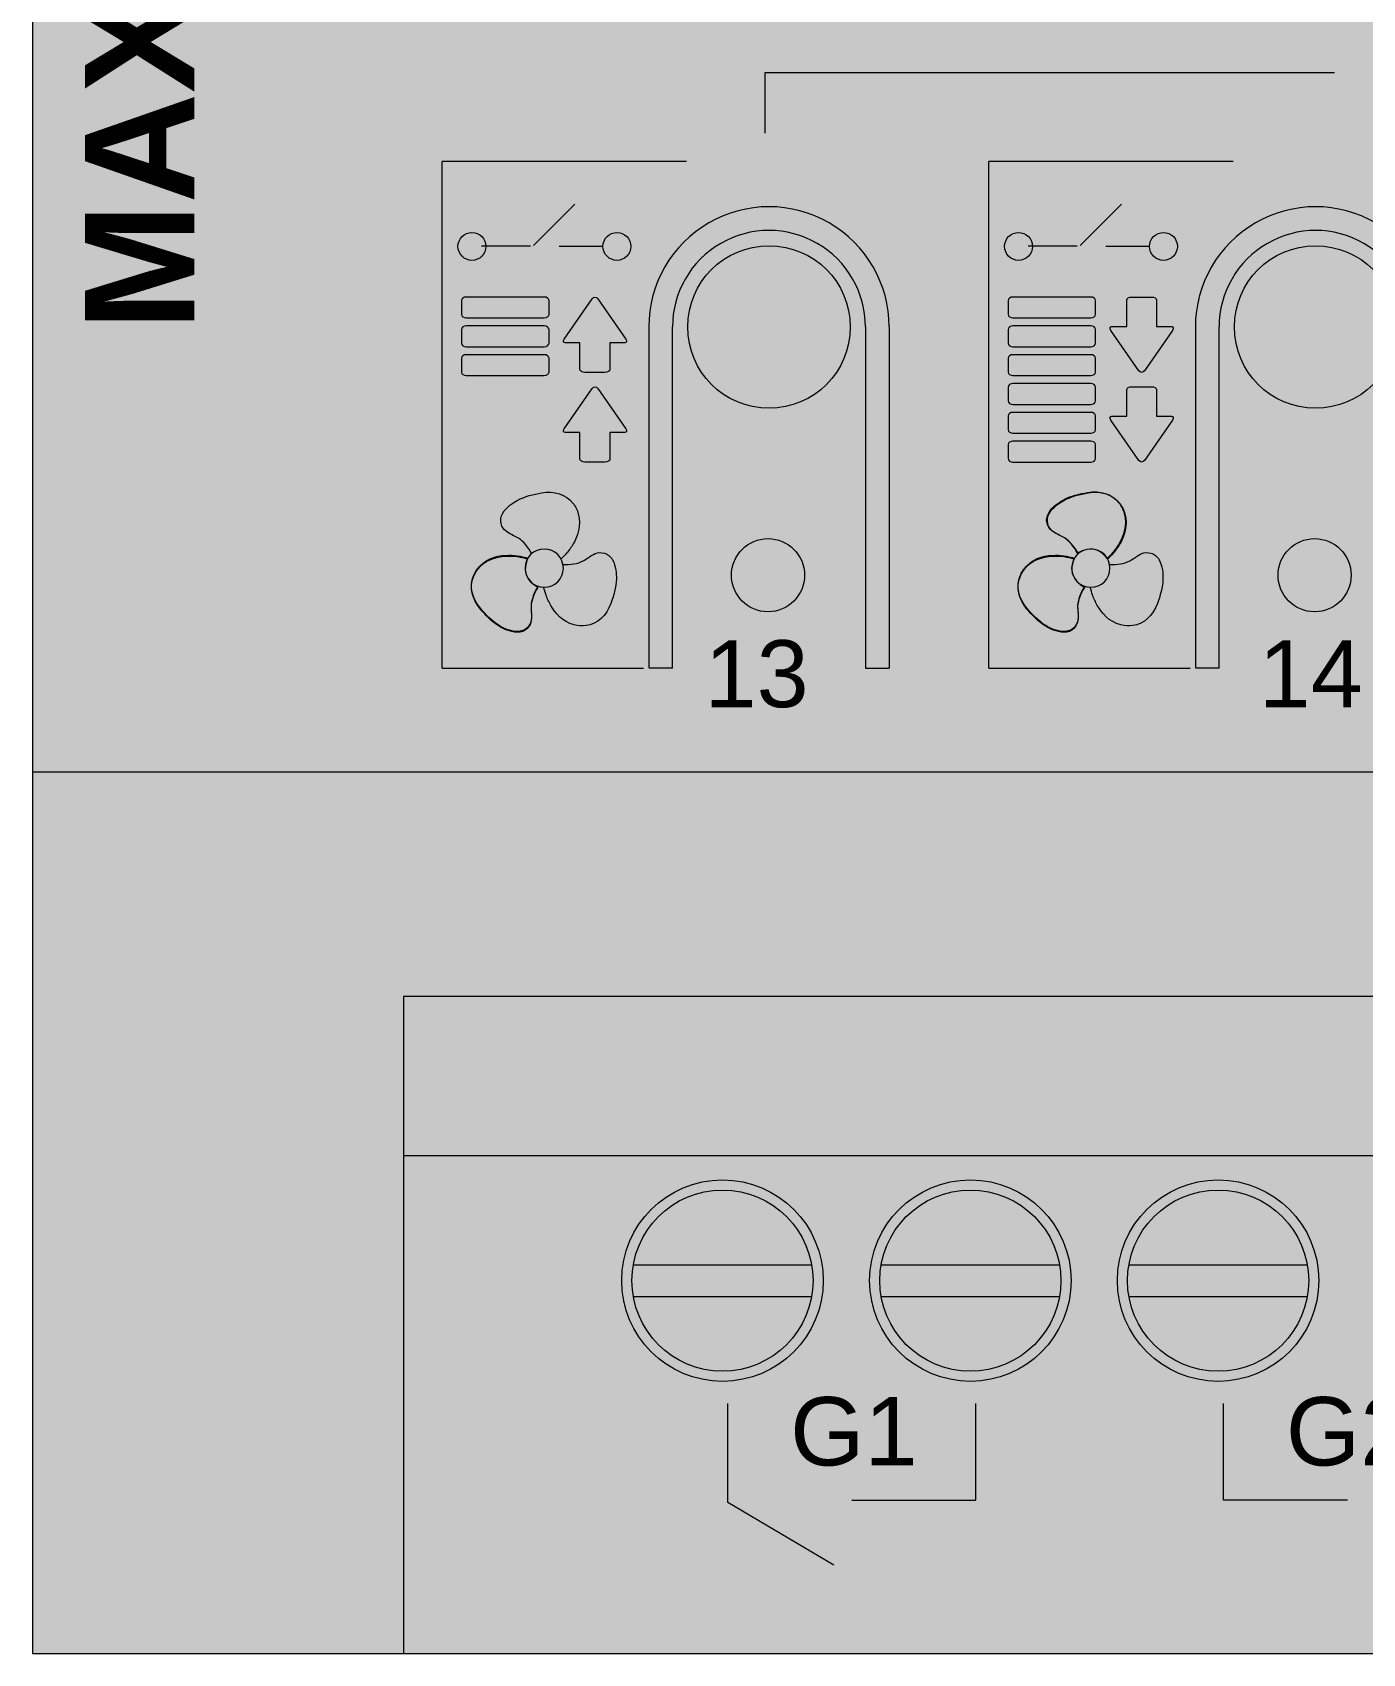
# Model space of a CAD drawing. Header units: millimetres. Extents: x 0 to 212, y 0 to 90.
# Drawn here: x 0 to 34.07, y 0 to 41.52 of the extents above; entities that cross this region are included whole.
import ezdxf

# ---------------------------------------------------------------- set-up
doc = ezdxf.new("R2010")
doc.units = ezdxf.units.MM
doc.styles.add('ZENNIO_PRINT', font='arial.ttf')

# ---------------------------------------------------------------- blocks, each defined once
blk = doc.blocks.new('ZENNIO_MAXINBOX_24_COLOURS')
at = {"true_color": 0xd7d9de}
blk.add_hatch(color=254, dxfattribs=at).paths.add_polyline_path([(0, -45), (211.6, -45), (211.6, 45), (0, 45)])
at = {"true_color": 0xe7e8ec}
blk.add_hatch(color=254, dxfattribs=at).paths.add_polyline_path([(0, -22.429), (211.6, -22.429), (211.6, 22.571), (0, 22.571)])
at = {"true_color": 0xcccfd6}
h = blk.add_hatch(color=254, dxfattribs=at)
edge = h.paths.add_edge_path()
edge.add_arc((18.865, -11.026), 2.081, 0, 360)
h = blk.add_hatch(color=254, dxfattribs=at)
edge = h.paths.add_edge_path()
edge.add_arc((32.865, -11.026), 2.081, 0, 360)
at = {"true_color": 0xfafbfd}
h = blk.add_hatch(color=7, dxfattribs=at)
edge = h.paths.add_edge_path()
edge.add_arc((18.865, -11.026), 1.861, 0, 360)
at = {"true_color": 0xffffff}
h = blk.add_hatch(color=7, dxfattribs=at)
edge = h.paths.add_edge_path()
edge.add_arc((18.505, -10.676), 1.16, 0, 360)
at = {"true_color": 0xfafbfd}
h = blk.add_hatch(color=7, dxfattribs=at)
edge = h.paths.add_edge_path()
edge.add_arc((32.865, -11.026), 1.861, 0, 360)
at = {"true_color": 0xffffff}
h = blk.add_hatch(color=7, dxfattribs=at)
edge = h.paths.add_edge_path()
edge.add_arc((32.505, -10.676), 1.16, 0, 360)
at = {"true_color": 0x223422}
h = blk.add_hatch(color=250, dxfattribs=at)
edge = h.paths.add_edge_path()
edge.add_arc((18.84, -17.383), 0.936, 0, 360)
h = blk.add_hatch(color=250, dxfattribs=at)
edge = h.paths.add_edge_path()
edge.add_arc((32.84, -17.383), 0.936, 0, 360)
at = {"true_color": 0x326927}
h = blk.add_hatch(color=89, dxfattribs=at)
edge = h.paths.add_edge_path()
edge.add_arc((19.02, -17.383), 0.515, 0, 360)
h = blk.add_hatch(color=89, dxfattribs=at)
edge = h.paths.add_edge_path()
edge.add_arc((33.02, -17.383), 0.515, 0, 360)
at = {"true_color": 0xc7cad0}
blk.add_hatch(color=9, dxfattribs=at).paths.add_polyline_path([(0, -28.172), (211.6, -28.172), (211.6, -22.429), (0, -22.429)])
at = {"true_color": 0xd1d3d9}
blk.add_hatch(color=254, dxfattribs=at).paths.add_polyline_path([(0, -45), (9.504, -45), (9.504, -28.172), (0, -28.172)])
at = {"true_color": 0xb9bcc3}
blk.add_hatch(color=9, dxfattribs=at).paths.add_polyline_path([(9.504, -32.245), (190.547, -32.245), (190.547, -28.172), (9.504, -28.172)])
at = {"true_color": 0xcbcdd3}
blk.add_hatch(color=254, dxfattribs=at).paths.add_polyline_path([(9.504, -45), (190.547, -45), (190.547, -32.245), (9.504, -32.245)])
at = {"true_color": 0x5d6365}
h = blk.add_hatch(color=251, dxfattribs=at)
edge = h.paths.add_edge_path()
edge.add_arc((17.674, -35.449), 2.58, 0, 360)
at = {"true_color": 0xb1b8b9}
h = blk.add_hatch(color=253, dxfattribs=at)
edge = h.paths.add_edge_path()
edge.add_arc((17.674, -35.449), 2.32, 0, 360)
at = {"true_color": 0x5d6365}
h = blk.add_hatch(color=251, dxfattribs=at)
edge = h.paths.add_edge_path()
edge.add_arc((24.023, -35.449), 2.58, 0, 360)
at = {"true_color": 0xb1b8b9}
h = blk.add_hatch(color=253, dxfattribs=at)
edge = h.paths.add_edge_path()
edge.add_arc((24.023, -35.449), 2.32, 0, 360)
at = {"true_color": 0x5d6365}
h = blk.add_hatch(color=251, dxfattribs=at)
edge = h.paths.add_edge_path()
edge.add_arc((30.368, -35.449), 2.58, 0, 360)
at = {"true_color": 0xb1b8b9}
h = blk.add_hatch(color=253, dxfattribs=at)
edge = h.paths.add_edge_path()
edge.add_arc((30.368, -35.449), 2.32, 0, 360)
at = {"true_color": 0x494f50}
for points in [[(15.39, -35.852), (19.958, -35.852), (19.958, -35.046), (15.39, -35.046)], [(21.739, -35.852), (26.307, -35.852), (26.307, -35.046), (21.739, -35.046)], [(28.084, -35.852), (32.652, -35.852), (32.652, -35.046), (28.084, -35.046)]]:
    blk.add_hatch(color=251, dxfattribs=at).paths.add_polyline_path(points)
blk = doc.blocks.new('ZIO-MB24_ENVOLVENTE')
at = {"color": 250, "lineweight": 18, "true_color": 0x3a3d42}
for p, q in [((0, 45), (0, -45)), ((15.786, -11.026), (15.786, -19.751)), ((16.393, -19.768), (16.392, -11.026)), ((21.337, -11.026), (21.337, -19.768)), ((21.943, -11.026), (21.944, -19.768)), ((29.786, -11.026), (29.786, -19.751)), ((30.393, -19.768), (30.392, -11.026)), ((16.393, -19.768), (15.786, -19.768)), ((21.337, -19.768), (21.944, -19.768)), ((30.393, -19.768), (29.786, -19.768)), ((30.393, -19.768), (29.786, -19.768)), ((211.6, -22.429), (0, -22.429)), ((9.504, -28.172), (9.504, -45)), ((190.547, -28.172), (9.504, -28.172)), ((9.504, -32.245), (190.547, -32.245)), ((0, -45), (211.6, -45))]:
    blk.add_line(p, q, dxfattribs=at)
for points in [[(15.389, -35.046), (19.959, -35.046)], [(21.738, -35.046), (26.308, -35.046)], [(28.083, -35.046), (32.652, -35.046)], [(15.389, -35.852), (19.959, -35.852)], [(21.738, -35.852), (26.308, -35.852)], [(28.083, -35.852), (32.652, -35.852)]]:
    blk.add_lwpolyline(points, dxfattribs=at)
for centre, radius in [((18.865, -11.026), 2.081), ((32.865, -11.026), 2.081), ((18.84, -17.383), 0.936), ((32.84, -17.383), 0.936), ((17.674, -35.449), 2.58), ((17.674, -35.449), 2.32), ((24.023, -35.449), 2.58), ((24.023, -35.449), 2.32), ((30.368, -35.449), 2.58), ((30.368, -35.449), 2.32)]:
    blk.add_circle(centre, radius, dxfattribs=at)
for centre, radius, end in [((18.865, -11.026), 3.079, 179.9989), ((32.865, -11.026), 3.079, 179.9989), ((18.865, -11.026), 2.472, 180.0034), ((32.865, -11.026), 2.472, 180.0034)]:
    blk.add_arc(centre, radius, 359.9989, end, dxfattribs=at)
blk = doc.blocks.new('ZIO-MB24_SERIGRAFIA')
at = {"lineweight": 15, "true_color": 0x161719}
h = blk.add_hatch(color=250, dxfattribs=at)
h.dxf.hatch_style = 1
h.paths.add_polyline_path([(11.612, -8.964, 1), (10.899, -8.964, 1)])
h = blk.add_hatch(color=250, dxfattribs=at)
h.dxf.hatch_style = 1
h.paths.add_polyline_path([(15.326, -8.964, 1), (14.613, -8.964, 1)])
h = blk.add_hatch(color=250, dxfattribs=at)
h.dxf.hatch_style = 1
h.paths.add_polyline_path([(25.612, -8.964, 1), (24.899, -8.964, 1)])
h = blk.add_hatch(color=250, dxfattribs=at)
h.dxf.hatch_style = 1
h.paths.add_polyline_path([(29.326, -8.964, 1), (28.613, -8.964, 1)])
h = blk.add_hatch(color=250, dxfattribs=at)
h.dxf.hatch_style = 2
edge = h.paths.add_edge_path()
edge.add_spline(control_points=[(11.112, -10.259), (11.044, -10.259), (10.988, -10.299), (10.988, -10.348), (10.988, -10.348), (10.988, -10.348), (10.988, -10.348), (10.988, -10.348), (10.988, -10.704), (10.988, -10.704), (10.988, -10.752), (11.044, -10.792), (11.112, -10.792), (11.112, -10.792), (11.112, -10.792), (11.112, -10.792), (11.112, -10.792), (13.106, -10.792), (13.106, -10.792), (13.174, -10.792), (13.231, -10.752), (13.231, -10.704), (13.231, -10.704), (13.231, -10.704), (13.231, -10.704), (13.231, -10.704), (13.231, -10.348), (13.231, -10.348), (13.231, -10.299), (13.174, -10.259), (13.106, -10.259), (13.106, -10.259), (13.106, -10.259), (13.106, -10.259), (13.106, -10.259), (11.112, -10.259), (11.112, -10.259)], knot_values=[0, 0, 0, 0, 1, 1, 1, 2, 2, 2, 3, 3, 3, 4, 4, 4, 5, 5, 5, 6, 6, 6, 7, 7, 7, 8, 8, 8, 9, 9, 9, 10, 10, 10, 11, 11, 11, 12, 12, 12, 12], degree=3, periodic=0)
h = blk.add_hatch(color=250, dxfattribs=at)
h.dxf.hatch_style = 2
edge = h.paths.add_edge_path()
edge.add_spline(control_points=[(15.195, -11.336), (15.195, -11.336), (14.478, -10.302), (14.478, -10.302), (14.439, -10.246), (14.376, -10.246), (14.338, -10.302), (14.338, -10.302), (13.62, -11.336), (13.62, -11.336), (13.585, -11.387), (13.597, -11.429), (13.645, -11.436), (13.645, -11.436), (14.024, -11.436), (14.024, -11.436), (14.024, -11.436), (14.024, -12.118), (14.024, -12.118), (14.024, -12.157), (14.082, -12.189), (14.152, -12.189), (14.152, -12.189), (14.663, -12.189), (14.663, -12.189), (14.733, -12.189), (14.791, -12.157), (14.791, -12.118), (14.791, -12.118), (14.791, -11.436), (14.791, -11.436), (14.791, -11.436), (15.17, -11.436), (15.17, -11.436), (15.218, -11.429), (15.23, -11.387), (15.195, -11.336)], knot_values=[0, 0, 0, 0, 1, 1, 1, 2, 2, 2, 3, 3, 3, 4, 4, 4, 5, 5, 5, 6, 6, 6, 7, 7, 7, 8, 8, 8, 9, 9, 9, 10, 10, 10, 11, 11, 11, 12, 12, 12, 12], degree=3, periodic=0)
h = blk.add_hatch(color=250, dxfattribs=at)
h.dxf.hatch_style = 2
edge = h.paths.add_edge_path()
edge.add_spline(control_points=[(25.112, -10.259), (25.044, -10.259), (24.988, -10.299), (24.988, -10.348), (24.988, -10.348), (24.988, -10.348), (24.988, -10.348), (24.988, -10.348), (24.988, -10.704), (24.988, -10.704), (24.988, -10.752), (25.044, -10.792), (25.112, -10.792), (25.112, -10.792), (25.112, -10.792), (25.112, -10.792), (25.112, -10.792), (27.106, -10.792), (27.106, -10.792), (27.174, -10.792), (27.231, -10.752), (27.231, -10.704), (27.231, -10.704), (27.231, -10.704), (27.231, -10.704), (27.231, -10.704), (27.231, -10.348), (27.231, -10.348), (27.231, -10.299), (27.174, -10.259), (27.106, -10.259), (27.106, -10.259), (27.106, -10.259), (27.106, -10.259), (27.106, -10.259), (25.112, -10.259), (25.112, -10.259)], knot_values=[0, 0, 0, 0, 1, 1, 1, 2, 2, 2, 3, 3, 3, 4, 4, 4, 5, 5, 5, 6, 6, 6, 7, 7, 7, 8, 8, 8, 9, 9, 9, 10, 10, 10, 11, 11, 11, 12, 12, 12, 12], degree=3, periodic=0)
h = blk.add_hatch(color=250, dxfattribs=at)
h.dxf.hatch_style = 2
edge = h.paths.add_edge_path()
edge.add_spline(control_points=[(27.623, -11.113), (27.623, -11.113), (28.339, -12.147), (28.339, -12.147), (28.378, -12.202), (28.441, -12.202), (28.479, -12.147), (28.479, -12.147), (29.197, -11.113), (29.197, -11.113), (29.232, -11.062), (29.22, -11.019), (29.172, -11.013), (29.172, -11.013), (28.792, -11.013), (28.792, -11.013), (28.792, -11.013), (28.792, -10.33), (28.792, -10.33), (28.792, -10.292), (28.735, -10.26), (28.665, -10.26), (28.665, -10.26), (28.154, -10.26), (28.154, -10.26), (28.084, -10.26), (28.026, -10.292), (28.026, -10.33), (28.026, -10.33), (28.026, -11.013), (28.026, -11.013), (28.026, -11.013), (27.647, -11.013), (27.647, -11.013), (27.599, -11.019), (27.587, -11.062), (27.623, -11.113)], knot_values=[0, 0, 0, 0, 1, 1, 1, 2, 2, 2, 3, 3, 3, 4, 4, 4, 5, 5, 5, 6, 6, 6, 7, 7, 7, 8, 8, 8, 9, 9, 9, 10, 10, 10, 11, 11, 11, 12, 12, 12, 12], degree=3, periodic=0)
h = blk.add_hatch(color=250, dxfattribs=at)
h.dxf.hatch_style = 2
edge = h.paths.add_edge_path()
edge.add_spline(control_points=[(11.112, -10.998), (11.044, -10.998), (10.988, -11.038), (10.988, -11.087), (10.988, -11.087), (10.988, -11.087), (10.988, -11.087), (10.988, -11.087), (10.988, -11.442), (10.988, -11.442), (10.988, -11.491), (11.044, -11.531), (11.112, -11.531), (11.112, -11.531), (11.112, -11.531), (11.112, -11.531), (11.112, -11.531), (13.106, -11.531), (13.106, -11.531), (13.174, -11.531), (13.231, -11.491), (13.231, -11.442), (13.231, -11.442), (13.231, -11.442), (13.231, -11.442), (13.231, -11.442), (13.231, -11.087), (13.231, -11.087), (13.231, -11.038), (13.174, -10.998), (13.106, -10.998), (13.106, -10.998), (13.106, -10.998), (13.106, -10.998), (13.106, -10.998), (11.112, -10.998), (11.112, -10.998)], knot_values=[0, 0, 0, 0, 1, 1, 1, 2, 2, 2, 3, 3, 3, 4, 4, 4, 5, 5, 5, 6, 6, 6, 7, 7, 7, 8, 8, 8, 9, 9, 9, 10, 10, 10, 11, 11, 11, 12, 12, 12, 12], degree=3, periodic=0)
h = blk.add_hatch(color=250, dxfattribs=at)
h.dxf.hatch_style = 2
edge = h.paths.add_edge_path()
edge.add_spline(control_points=[(25.112, -10.998), (25.044, -10.998), (24.988, -11.038), (24.988, -11.087), (24.988, -11.087), (24.988, -11.087), (24.988, -11.087), (24.988, -11.087), (24.988, -11.442), (24.988, -11.442), (24.988, -11.491), (25.044, -11.531), (25.112, -11.531), (25.112, -11.531), (25.112, -11.531), (25.112, -11.531), (25.112, -11.531), (27.106, -11.531), (27.106, -11.531), (27.174, -11.531), (27.231, -11.491), (27.231, -11.442), (27.231, -11.442), (27.231, -11.442), (27.231, -11.442), (27.231, -11.442), (27.231, -11.087), (27.231, -11.087), (27.231, -11.038), (27.174, -10.998), (27.106, -10.998), (27.106, -10.998), (27.106, -10.998), (27.106, -10.998), (27.106, -10.998), (25.112, -10.998), (25.112, -10.998)], knot_values=[0, 0, 0, 0, 1, 1, 1, 2, 2, 2, 3, 3, 3, 4, 4, 4, 5, 5, 5, 6, 6, 6, 7, 7, 7, 8, 8, 8, 9, 9, 9, 10, 10, 10, 11, 11, 11, 12, 12, 12, 12], degree=3, periodic=0)
h = blk.add_hatch(color=250, dxfattribs=at)
h.dxf.hatch_style = 2
edge = h.paths.add_edge_path()
edge.add_spline(control_points=[(11.112, -11.736), (11.044, -11.736), (10.988, -11.776), (10.988, -11.825), (10.988, -11.825), (10.988, -11.825), (10.988, -11.825), (10.988, -11.825), (10.988, -12.18), (10.988, -12.18), (10.988, -12.229), (11.044, -12.269), (11.112, -12.269), (11.112, -12.269), (11.112, -12.269), (11.112, -12.269), (11.112, -12.269), (13.106, -12.269), (13.106, -12.269), (13.174, -12.269), (13.231, -12.229), (13.231, -12.18), (13.231, -12.18), (13.231, -12.18), (13.231, -12.18), (13.231, -12.18), (13.231, -11.825), (13.231, -11.825), (13.231, -11.776), (13.174, -11.736), (13.106, -11.736), (13.106, -11.736), (13.106, -11.736), (13.106, -11.736), (13.106, -11.736), (11.112, -11.736), (11.112, -11.736)], knot_values=[0, 0, 0, 0, 1, 1, 1, 2, 2, 2, 3, 3, 3, 4, 4, 4, 5, 5, 5, 6, 6, 6, 7, 7, 7, 8, 8, 8, 9, 9, 9, 10, 10, 10, 11, 11, 11, 12, 12, 12, 12], degree=3, periodic=0)
h = blk.add_hatch(color=250, dxfattribs=at)
h.dxf.hatch_style = 2
edge = h.paths.add_edge_path()
edge.add_spline(control_points=[(25.112, -11.736), (25.044, -11.736), (24.988, -11.776), (24.988, -11.825), (24.988, -11.825), (24.988, -11.825), (24.988, -11.825), (24.988, -11.825), (24.988, -12.18), (24.988, -12.18), (24.988, -12.229), (25.044, -12.269), (25.112, -12.269), (25.112, -12.269), (25.112, -12.269), (25.112, -12.269), (25.112, -12.269), (27.106, -12.269), (27.106, -12.269), (27.174, -12.269), (27.231, -12.229), (27.231, -12.18), (27.231, -12.18), (27.231, -12.18), (27.231, -12.18), (27.231, -12.18), (27.231, -11.825), (27.231, -11.825), (27.231, -11.776), (27.174, -11.736), (27.106, -11.736), (27.106, -11.736), (27.106, -11.736), (27.106, -11.736), (27.106, -11.736), (25.112, -11.736), (25.112, -11.736)], knot_values=[0, 0, 0, 0, 1, 1, 1, 2, 2, 2, 3, 3, 3, 4, 4, 4, 5, 5, 5, 6, 6, 6, 7, 7, 7, 8, 8, 8, 9, 9, 9, 10, 10, 10, 11, 11, 11, 12, 12, 12, 12], degree=3, periodic=0)
h = blk.add_hatch(color=250, dxfattribs=at)
h.dxf.hatch_style = 2
edge = h.paths.add_edge_path()
edge.add_spline(control_points=[(15.195, -13.632), (15.195, -13.632), (14.478, -12.598), (14.478, -12.598), (14.439, -12.542), (14.376, -12.542), (14.338, -12.598), (14.338, -12.598), (13.62, -13.632), (13.62, -13.632), (13.585, -13.683), (13.597, -13.726), (13.645, -13.732), (13.645, -13.732), (14.024, -13.732), (14.024, -13.732), (14.024, -13.732), (14.024, -14.415), (14.024, -14.415), (14.024, -14.454), (14.082, -14.485), (14.152, -14.485), (14.152, -14.485), (14.663, -14.485), (14.663, -14.485), (14.733, -14.485), (14.791, -14.454), (14.791, -14.415), (14.791, -14.415), (14.791, -13.732), (14.791, -13.732), (14.791, -13.732), (15.17, -13.732), (15.17, -13.732), (15.218, -13.726), (15.23, -13.683), (15.195, -13.632)], knot_values=[0, 0, 0, 0, 1, 1, 1, 2, 2, 2, 3, 3, 3, 4, 4, 4, 5, 5, 5, 6, 6, 6, 7, 7, 7, 8, 8, 8, 9, 9, 9, 10, 10, 10, 11, 11, 11, 12, 12, 12, 12], degree=3, periodic=0)
h = blk.add_hatch(color=250, dxfattribs=at)
h.dxf.hatch_style = 2
edge = h.paths.add_edge_path()
edge.add_spline(control_points=[(25.112, -12.475), (25.044, -12.475), (24.988, -12.515), (24.988, -12.564), (24.988, -12.564), (24.988, -12.564), (24.988, -12.564), (24.988, -12.564), (24.988, -12.919), (24.988, -12.919), (24.988, -12.968), (25.044, -13.008), (25.112, -13.008), (25.112, -13.008), (25.112, -13.008), (25.112, -13.008), (25.112, -13.008), (27.106, -13.008), (27.106, -13.008), (27.174, -13.008), (27.231, -12.968), (27.231, -12.919), (27.231, -12.919), (27.231, -12.919), (27.231, -12.919), (27.231, -12.919), (27.231, -12.564), (27.231, -12.564), (27.231, -12.515), (27.174, -12.475), (27.106, -12.475), (27.106, -12.475), (27.106, -12.475), (27.106, -12.475), (27.106, -12.475), (25.112, -12.475), (25.112, -12.475)], knot_values=[0, 0, 0, 0, 1, 1, 1, 2, 2, 2, 3, 3, 3, 4, 4, 4, 5, 5, 5, 6, 6, 6, 7, 7, 7, 8, 8, 8, 9, 9, 9, 10, 10, 10, 11, 11, 11, 12, 12, 12, 12], degree=3, periodic=0)
h = blk.add_hatch(color=250, dxfattribs=at)
h.dxf.hatch_style = 2
edge = h.paths.add_edge_path()
edge.add_spline(control_points=[(27.623, -13.409), (27.623, -13.409), (28.339, -14.443), (28.339, -14.443), (28.378, -14.499), (28.441, -14.499), (28.479, -14.443), (28.479, -14.443), (29.197, -13.409), (29.197, -13.409), (29.232, -13.358), (29.22, -13.315), (29.172, -13.309), (29.172, -13.309), (28.792, -13.309), (28.792, -13.309), (28.792, -13.309), (28.792, -12.626), (28.792, -12.626), (28.792, -12.588), (28.735, -12.556), (28.665, -12.556), (28.665, -12.556), (28.154, -12.556), (28.154, -12.556), (28.084, -12.556), (28.026, -12.588), (28.026, -12.626), (28.026, -12.626), (28.026, -13.309), (28.026, -13.309), (28.026, -13.309), (27.647, -13.309), (27.647, -13.309), (27.599, -13.315), (27.587, -13.358), (27.623, -13.409)], knot_values=[0, 0, 0, 0, 1, 1, 1, 2, 2, 2, 3, 3, 3, 4, 4, 4, 5, 5, 5, 6, 6, 6, 7, 7, 7, 8, 8, 8, 9, 9, 9, 10, 10, 10, 11, 11, 11, 12, 12, 12, 12], degree=3, periodic=0)
h = blk.add_hatch(color=250, dxfattribs=at)
h.dxf.hatch_style = 2
edge = h.paths.add_edge_path()
edge.add_spline(control_points=[(25.112, -13.213), (25.044, -13.213), (24.988, -13.253), (24.988, -13.302), (24.988, -13.302), (24.988, -13.302), (24.988, -13.302), (24.988, -13.302), (24.988, -13.657), (24.988, -13.657), (24.988, -13.706), (25.044, -13.746), (25.112, -13.746), (25.112, -13.746), (25.112, -13.746), (25.112, -13.746), (25.112, -13.746), (27.106, -13.746), (27.106, -13.746), (27.174, -13.746), (27.231, -13.706), (27.231, -13.657), (27.231, -13.657), (27.231, -13.657), (27.231, -13.657), (27.231, -13.657), (27.231, -13.302), (27.231, -13.302), (27.231, -13.253), (27.174, -13.213), (27.106, -13.213), (27.106, -13.213), (27.106, -13.213), (27.106, -13.213), (27.106, -13.213), (25.112, -13.213), (25.112, -13.213)], knot_values=[0, 0, 0, 0, 1, 1, 1, 2, 2, 2, 3, 3, 3, 4, 4, 4, 5, 5, 5, 6, 6, 6, 7, 7, 7, 8, 8, 8, 9, 9, 9, 10, 10, 10, 11, 11, 11, 12, 12, 12, 12], degree=3, periodic=0)
h = blk.add_hatch(color=250, dxfattribs=at)
h.dxf.hatch_style = 2
edge = h.paths.add_edge_path()
edge.add_spline(control_points=[(25.112, -13.951), (25.044, -13.951), (24.988, -13.992), (24.988, -14.04), (24.988, -14.04), (24.988, -14.04), (24.988, -14.04), (24.988, -14.04), (24.988, -14.396), (24.988, -14.396), (24.988, -14.445), (25.044, -14.485), (25.112, -14.485), (25.112, -14.485), (25.112, -14.485), (25.112, -14.485), (25.112, -14.485), (27.106, -14.485), (27.106, -14.485), (27.174, -14.485), (27.231, -14.445), (27.231, -14.396), (27.231, -14.396), (27.231, -14.396), (27.231, -14.396), (27.231, -14.396), (27.231, -14.04), (27.231, -14.04), (27.231, -13.992), (27.174, -13.951), (27.106, -13.951), (27.106, -13.951), (27.106, -13.951), (27.106, -13.951), (27.106, -13.951), (25.112, -13.951), (25.112, -13.951)], knot_values=[0, 0, 0, 0, 1, 1, 1, 2, 2, 2, 3, 3, 3, 4, 4, 4, 5, 5, 5, 6, 6, 6, 7, 7, 7, 8, 8, 8, 9, 9, 9, 10, 10, 10, 11, 11, 11, 12, 12, 12, 12], degree=3, periodic=0)
h = blk.add_hatch(color=250, dxfattribs=at)
h.dxf.hatch_style = 2
edge = h.paths.add_edge_path()
edge.add_spline(control_points=[(26.762, -16.819), (26.681, -16.654), (26.563, -16.511), (26.43, -16.423), (26.391, -16.398), (26.346, -16.377), (26.298, -16.355), (26.173, -16.295), (26.032, -16.229), (25.986, -16.052), (25.964, -15.964), (25.979, -15.873), (26.031, -15.784), (26.12, -15.629), (26.299, -15.513), (26.397, -15.459), (26.592, -15.351), (26.82, -15.299), (27.019, -15.265), (27.351, -15.205), (27.645, -15.3), (27.825, -15.526), (27.885, -15.602), (27.936, -15.703), (27.964, -15.801), (28.049, -16.102), (27.939, -16.387), (27.831, -16.574), (27.784, -16.656), (27.727, -16.735), (27.663, -16.81), (27.616, -16.864), (27.57, -16.913), (27.525, -16.956), (27.525, -16.956), (27.381, -16.73), (27.156, -16.716), (26.953, -16.703), (26.762, -16.819), (26.762, -16.819)], knot_values=[0, 0, 0, 0, 1, 1, 1, 2, 2, 2, 3, 3, 3, 4, 4, 4, 5, 5, 5, 6, 6, 6, 7, 7, 7, 8, 8, 8, 9, 9, 9, 10, 10, 10, 11, 11, 11, 12, 12, 12, 13, 13, 13, 13], degree=3, periodic=0)
h = blk.add_hatch(color=250, dxfattribs=at)
h.dxf.hatch_style = 2
edge = h.paths.add_edge_path()
edge.add_spline(control_points=[(12.948, -17.694), (12.845, -17.847), (12.781, -18.021), (12.771, -18.18), (12.768, -18.226), (12.773, -18.276), (12.777, -18.329), (12.788, -18.467), (12.802, -18.622), (12.671, -18.75), (12.606, -18.813), (12.52, -18.845), (12.417, -18.845), (12.238, -18.845), (12.048, -18.748), (11.952, -18.691), (11.762, -18.576), (11.602, -18.404), (11.473, -18.249), (11.255, -17.992), (11.19, -17.689), (11.297, -17.421), (11.332, -17.331), (11.394, -17.236), (11.465, -17.163), (11.683, -16.938), (11.985, -16.892), (12.201, -16.892), (12.296, -16.892), (12.392, -16.901), (12.489, -16.919), (12.56, -16.933), (12.625, -16.948), (12.685, -16.966), (12.685, -16.966), (12.561, -17.204), (12.661, -17.406), (12.752, -17.588), (12.948, -17.694), (12.948, -17.694)], knot_values=[0, 0, 0, 0, 1, 1, 1, 2, 2, 2, 3, 3, 3, 4, 4, 4, 5, 5, 5, 6, 6, 6, 7, 7, 7, 8, 8, 8, 9, 9, 9, 10, 10, 10, 11, 11, 11, 12, 12, 12, 13, 13, 13, 13], degree=3, periodic=0)
h = blk.add_hatch(color=250, dxfattribs=at)
h.dxf.hatch_style = 2
edge = h.paths.add_edge_path()
edge.add_spline(control_points=[(26.948, -17.694), (26.845, -17.847), (26.781, -18.021), (26.771, -18.18), (26.768, -18.226), (26.773, -18.276), (26.777, -18.329), (26.788, -18.467), (26.802, -18.622), (26.671, -18.75), (26.606, -18.813), (26.52, -18.845), (26.417, -18.845), (26.238, -18.845), (26.048, -18.748), (25.952, -18.691), (25.762, -18.576), (25.602, -18.404), (25.473, -18.249), (25.255, -17.992), (25.19, -17.689), (25.297, -17.421), (25.332, -17.331), (25.394, -17.236), (25.465, -17.163), (25.683, -16.938), (25.985, -16.892), (26.201, -16.892), (26.296, -16.892), (26.392, -16.901), (26.489, -16.919), (26.56, -16.933), (26.625, -16.948), (26.685, -16.966), (26.685, -16.966), (26.561, -17.204), (26.661, -17.406), (26.752, -17.588), (26.948, -17.694), (26.948, -17.694)], knot_values=[0, 0, 0, 0, 1, 1, 1, 2, 2, 2, 3, 3, 3, 4, 4, 4, 5, 5, 5, 6, 6, 6, 7, 7, 7, 8, 8, 8, 9, 9, 9, 10, 10, 10, 11, 11, 11, 12, 12, 12, 13, 13, 13, 13], degree=3, periodic=0)
h = blk.add_hatch(color=250, dxfattribs=at)
h.dxf.hatch_style = 2
h.paths.add_polyline_path([(22.339, -43.003), (23.25, -41.424), (24.162, -43.003)])
h = blk.add_hatch(color=250, dxfattribs=at)
h.dxf.hatch_style = 2
h.paths.add_polyline_path([(30.51, -41.425), (31.422, -43.003), (32.334, -41.425)])
at = {"color": 250, "lineweight": 15, "true_color": 0x161719}
for p, q in [((33.348, -4.521), (18.758, -4.521)), ((18.758, -4.521), (18.758, -6.063)), ((16.754, -6.79), (10.492, -6.79)), ((10.492, -19.768), (10.492, -6.79)), ((30.754, -6.79), (24.492, -6.79)), ((24.492, -19.768), (24.492, -6.79)), ((13.895, -7.881), (12.834, -8.942)), ((27.895, -7.881), (26.834, -8.942)), ((12.756, -8.954), (11.506, -8.954)), ((14.613, -8.964), (13.489, -8.964)), ((26.756, -8.954), (25.506, -8.954)), ((28.613, -8.964), (27.489, -8.964)), ((12.781, -16.83), (12.781, -16.83)), ((26.781, -16.83), (26.781, -16.83)), ((13.595, -17.107), (13.595, -17.107)), ((10.492, -19.768), (15.654, -19.768)), ((24.492, -19.768), (29.654, -19.768)), ((17.809, -41.133), (17.809, -38.595)), ((24.161, -41.071), (24.161, -38.595)), ((30.509, -41.071), (30.509, -38.595)), ((20.985, -41.071), (24.161, -41.071)), ((33.685, -41.071), (30.509, -41.071)), ((20.525, -42.732), (17.809, -41.133))]:
    blk.add_line(p, q, dxfattribs=at)
for centre in [(11.256, -8.964), (14.969, -8.964), (25.256, -8.964), (28.969, -8.964)]:
    blk.add_circle(centre, 0.357, dxfattribs=at)
for points in [[(11.112, -10.259), (11.044, -10.259), (10.988, -10.299), (10.988, -10.348)], [(10.988, -10.348), (10.988, -10.348), (10.988, -10.704), (10.988, -10.704)], [(13.106, -10.259), (13.106, -10.259), (11.112, -10.259), (11.112, -10.259)], [(13.231, -10.348), (13.231, -10.299), (13.174, -10.259), (13.106, -10.259)], [(13.231, -10.704), (13.231, -10.704), (13.231, -10.348), (13.231, -10.348)], [(25.112, -10.259), (25.044, -10.259), (24.988, -10.299), (24.988, -10.348)], [(24.988, -10.348), (24.988, -10.348), (24.988, -10.704), (24.988, -10.704)], [(27.106, -10.259), (27.106, -10.259), (25.112, -10.259), (25.112, -10.259)], [(27.231, -10.348), (27.231, -10.299), (27.174, -10.259), (27.106, -10.259)], [(27.231, -10.704), (27.231, -10.704), (27.231, -10.348), (27.231, -10.348)], [(10.988, -10.704), (10.988, -10.752), (11.044, -10.792), (11.112, -10.792)], [(11.112, -10.792), (11.112, -10.792), (13.106, -10.792), (13.106, -10.792)], [(13.106, -10.792), (13.174, -10.792), (13.231, -10.752), (13.231, -10.704)], [(24.988, -10.704), (24.988, -10.752), (25.044, -10.792), (25.112, -10.792)], [(25.112, -10.792), (25.112, -10.792), (27.106, -10.792), (27.106, -10.792)], [(27.106, -10.792), (27.174, -10.792), (27.231, -10.752), (27.231, -10.704)], [(11.112, -10.998), (11.044, -10.998), (10.988, -11.038), (10.988, -11.087)], [(10.988, -11.087), (10.988, -11.087), (10.988, -11.442), (10.988, -11.442)], [(13.106, -10.998), (13.106, -10.998), (11.112, -10.998), (11.112, -10.998)], [(13.231, -11.087), (13.231, -11.038), (13.174, -10.998), (13.106, -10.998)], [(13.231, -11.442), (13.231, -11.442), (13.231, -11.087), (13.231, -11.087)], [(25.112, -10.998), (25.044, -10.998), (24.988, -11.038), (24.988, -11.087)], [(24.988, -11.087), (24.988, -11.087), (24.988, -11.442), (24.988, -11.442)], [(27.106, -10.998), (27.106, -10.998), (25.112, -10.998), (25.112, -10.998)], [(27.231, -11.087), (27.231, -11.038), (27.174, -10.998), (27.106, -10.998)], [(27.231, -11.442), (27.231, -11.442), (27.231, -11.087), (27.231, -11.087)], [(10.988, -11.442), (10.988, -11.491), (11.044, -11.531), (11.112, -11.531)], [(11.112, -11.531), (11.112, -11.531), (13.106, -11.531), (13.106, -11.531)], [(13.106, -11.531), (13.174, -11.531), (13.231, -11.491), (13.231, -11.442)], [(24.988, -11.442), (24.988, -11.491), (25.044, -11.531), (25.112, -11.531)], [(25.112, -11.531), (25.112, -11.531), (27.106, -11.531), (27.106, -11.531)], [(27.106, -11.531), (27.174, -11.531), (27.231, -11.491), (27.231, -11.442)], [(11.112, -11.736), (11.044, -11.736), (10.988, -11.776), (10.988, -11.825)], [(10.988, -11.825), (10.988, -11.825), (10.988, -12.18), (10.988, -12.18)], [(13.106, -11.736), (13.106, -11.736), (11.112, -11.736), (11.112, -11.736)], [(13.231, -11.825), (13.231, -11.776), (13.174, -11.736), (13.106, -11.736)], [(13.231, -12.18), (13.231, -12.18), (13.231, -11.825), (13.231, -11.825)], [(25.112, -11.736), (25.044, -11.736), (24.988, -11.776), (24.988, -11.825)], [(24.988, -11.825), (24.988, -11.825), (24.988, -12.18), (24.988, -12.18)], [(27.106, -11.736), (27.106, -11.736), (25.112, -11.736), (25.112, -11.736)], [(27.231, -11.825), (27.231, -11.776), (27.174, -11.736), (27.106, -11.736)], [(27.231, -12.18), (27.231, -12.18), (27.231, -11.825), (27.231, -11.825)], [(10.988, -12.18), (10.988, -12.229), (11.044, -12.269), (11.112, -12.269)], [(11.112, -12.269), (11.112, -12.269), (13.106, -12.269), (13.106, -12.269)], [(13.106, -12.269), (13.174, -12.269), (13.231, -12.229), (13.231, -12.18)], [(24.988, -12.18), (24.988, -12.229), (25.044, -12.269), (25.112, -12.269)], [(25.112, -12.269), (25.112, -12.269), (27.106, -12.269), (27.106, -12.269)], [(27.106, -12.269), (27.174, -12.269), (27.231, -12.229), (27.231, -12.18)], [(25.112, -12.475), (25.044, -12.475), (24.988, -12.515), (24.988, -12.564)], [(24.988, -12.564), (24.988, -12.564), (24.988, -12.919), (24.988, -12.919)], [(27.106, -12.475), (27.106, -12.475), (25.112, -12.475), (25.112, -12.475)], [(27.231, -12.564), (27.231, -12.515), (27.174, -12.475), (27.106, -12.475)], [(27.231, -12.919), (27.231, -12.919), (27.231, -12.564), (27.231, -12.564)], [(24.988, -12.919), (24.988, -12.968), (25.044, -13.008), (25.112, -13.008)], [(25.112, -13.213), (25.044, -13.213), (24.988, -13.253), (24.988, -13.302)], [(25.112, -13.008), (25.112, -13.008), (27.106, -13.008), (27.106, -13.008)], [(27.106, -13.213), (27.106, -13.213), (25.112, -13.213), (25.112, -13.213)], [(27.106, -13.008), (27.174, -13.008), (27.231, -12.968), (27.231, -12.919)], [(27.231, -13.302), (27.231, -13.253), (27.174, -13.213), (27.106, -13.213)], [(24.988, -13.302), (24.988, -13.302), (24.988, -13.657), (24.988, -13.657)], [(24.988, -13.657), (24.988, -13.706), (25.044, -13.746), (25.112, -13.746)], [(27.106, -13.746), (27.174, -13.746), (27.231, -13.706), (27.231, -13.657)], [(27.231, -13.657), (27.231, -13.657), (27.231, -13.302), (27.231, -13.302)], [(25.112, -13.951), (25.044, -13.951), (24.988, -13.992), (24.988, -14.04)], [(24.988, -14.04), (24.988, -14.04), (24.988, -14.396), (24.988, -14.396)], [(25.112, -13.746), (25.112, -13.746), (27.106, -13.746), (27.106, -13.746)], [(27.106, -13.951), (27.106, -13.951), (25.112, -13.951), (25.112, -13.951)], [(27.231, -14.04), (27.231, -13.992), (27.174, -13.951), (27.106, -13.951)], [(27.231, -14.396), (27.231, -14.396), (27.231, -14.04), (27.231, -14.04)], [(24.988, -14.396), (24.988, -14.445), (25.044, -14.485), (25.112, -14.485)], [(25.112, -14.485), (25.112, -14.485), (27.106, -14.485), (27.106, -14.485)], [(27.106, -14.485), (27.174, -14.485), (27.231, -14.445), (27.231, -14.396)], [(26.397, -15.459), (26.592, -15.351), (26.82, -15.299), (27.019, -15.265)], [(27.019, -15.265), (27.351, -15.205), (27.645, -15.3), (27.825, -15.526)], [(26.031, -15.784), (26.12, -15.629), (26.299, -15.513), (26.397, -15.459)], [(27.825, -15.526), (27.885, -15.602), (27.936, -15.703), (27.964, -15.801)], [(25.986, -16.052), (25.964, -15.964), (25.979, -15.873), (26.031, -15.784)], [(26.298, -16.355), (26.173, -16.295), (26.032, -16.229), (25.986, -16.052)], [(27.964, -15.801), (28.049, -16.102), (27.939, -16.387), (27.831, -16.574)], [(26.43, -16.423), (26.391, -16.398), (26.346, -16.377), (26.298, -16.355)], [(26.762, -16.819), (26.681, -16.654), (26.563, -16.511), (26.43, -16.423)], [(27.831, -16.574), (27.784, -16.656), (27.727, -16.735), (27.663, -16.81)], [(12.489, -16.919), (12.56, -16.933), (12.625, -16.948), (12.685, -16.966)], [(12.685, -16.966), (12.685, -16.966), (12.561, -17.204), (12.661, -17.406)], [(26.489, -16.919), (26.56, -16.933), (26.625, -16.948), (26.685, -16.966)], [(26.685, -16.966), (26.685, -16.966), (26.561, -17.204), (26.661, -17.406)], [(27.156, -16.716), (26.953, -16.703), (26.762, -16.819), (26.762, -16.819)], [(27.525, -16.956), (27.525, -16.956), (27.381, -16.73), (27.156, -16.716)], [(27.663, -16.81), (27.616, -16.864), (27.57, -16.913), (27.525, -16.956)], [(11.473, -18.249), (11.255, -17.992), (11.19, -17.689), (11.297, -17.421)], [(11.297, -17.421), (11.332, -17.331), (11.394, -17.236), (11.465, -17.163)], [(12.661, -17.406), (12.752, -17.588), (12.948, -17.694), (12.948, -17.694)], [(25.473, -18.249), (25.255, -17.992), (25.19, -17.689), (25.297, -17.421)], [(25.297, -17.421), (25.332, -17.331), (25.394, -17.236), (25.465, -17.163)], [(26.661, -17.406), (26.752, -17.588), (26.948, -17.694), (26.948, -17.694)], [(12.948, -17.694), (12.845, -17.847), (12.781, -18.021), (12.771, -18.18)], [(26.948, -17.694), (26.845, -17.847), (26.781, -18.021), (26.771, -18.18)], [(11.952, -18.691), (11.762, -18.576), (11.602, -18.404), (11.473, -18.249)], [(12.771, -18.18), (12.768, -18.226), (12.773, -18.276), (12.777, -18.329)], [(25.952, -18.691), (25.762, -18.576), (25.602, -18.404), (25.473, -18.249)], [(26.771, -18.18), (26.768, -18.226), (26.773, -18.276), (26.777, -18.329)], [(12.777, -18.329), (12.788, -18.467), (12.802, -18.622), (12.671, -18.75)], [(26.777, -18.329), (26.788, -18.467), (26.802, -18.622), (26.671, -18.75)]]:
    blk.add_open_spline(points, degree=3, dxfattribs=at)
for points, knots in [([(15.195, -11.336), (15.195, -11.336), (14.478, -10.302), (14.478, -10.302), (14.439, -10.246), (14.376, -10.246), (14.338, -10.302), (14.338, -10.302), (13.62, -11.336), (13.62, -11.336), (13.585, -11.387), (13.597, -11.429), (13.645, -11.436), (13.645, -11.436), (14.024, -11.436), (14.024, -11.436), (14.024, -11.436), (14.024, -12.118), (14.024, -12.118), (14.024, -12.157), (14.082, -12.189), (14.152, -12.189), (14.152, -12.189), (14.663, -12.189), (14.663, -12.189), (14.733, -12.189), (14.791, -12.157), (14.791, -12.118), (14.791, -12.118), (14.791, -11.436), (14.791, -11.436), (14.791, -11.436), (15.17, -11.436), (15.17, -11.436), (15.218, -11.429), (15.23, -11.387), (15.195, -11.336)], [0, 0, 0, 0, 1, 1, 1, 2, 2, 2, 3, 3, 3, 4, 4, 4, 5, 5, 5, 6, 6, 6, 7, 7, 7, 8, 8, 8, 9, 9, 9, 10, 10, 10, 11, 11, 11, 12, 12, 12, 12]), ([(27.623, -11.113), (27.623, -11.113), (28.339, -12.147), (28.339, -12.147), (28.378, -12.202), (28.441, -12.202), (28.479, -12.147), (28.479, -12.147), (29.197, -11.113), (29.197, -11.113), (29.232, -11.062), (29.22, -11.019), (29.172, -11.013), (29.172, -11.013), (28.792, -11.013), (28.792, -11.013), (28.792, -11.013), (28.792, -10.33), (28.792, -10.33), (28.792, -10.292), (28.735, -10.26), (28.665, -10.26), (28.665, -10.26), (28.154, -10.26), (28.154, -10.26), (28.084, -10.26), (28.026, -10.292), (28.026, -10.33), (28.026, -10.33), (28.026, -11.013), (28.026, -11.013), (28.026, -11.013), (27.647, -11.013), (27.647, -11.013), (27.599, -11.019), (27.587, -11.062), (27.623, -11.113)], [0, 0, 0, 0, 1, 1, 1, 2, 2, 2, 3, 3, 3, 4, 4, 4, 5, 5, 5, 6, 6, 6, 7, 7, 7, 8, 8, 8, 9, 9, 9, 10, 10, 10, 11, 11, 11, 12, 12, 12, 12]), ([(15.195, -13.632), (15.195, -13.632), (14.478, -12.598), (14.478, -12.598), (14.439, -12.542), (14.376, -12.542), (14.338, -12.598), (14.338, -12.598), (13.62, -13.632), (13.62, -13.632), (13.585, -13.683), (13.597, -13.726), (13.645, -13.732), (13.645, -13.732), (14.024, -13.732), (14.024, -13.732), (14.024, -13.732), (14.024, -14.415), (14.024, -14.415), (14.024, -14.454), (14.082, -14.485), (14.152, -14.485), (14.152, -14.485), (14.663, -14.485), (14.663, -14.485), (14.733, -14.485), (14.791, -14.454), (14.791, -14.415), (14.791, -14.415), (14.791, -13.732), (14.791, -13.732), (14.791, -13.732), (15.17, -13.732), (15.17, -13.732), (15.218, -13.726), (15.23, -13.683), (15.195, -13.632)], [0, 0, 0, 0, 1, 1, 1, 2, 2, 2, 3, 3, 3, 4, 4, 4, 5, 5, 5, 6, 6, 6, 7, 7, 7, 8, 8, 8, 9, 9, 9, 10, 10, 10, 11, 11, 11, 12, 12, 12, 12]), ([(27.623, -13.409), (27.623, -13.409), (28.339, -14.443), (28.339, -14.443), (28.378, -14.499), (28.441, -14.499), (28.479, -14.443), (28.479, -14.443), (29.197, -13.409), (29.197, -13.409), (29.232, -13.358), (29.22, -13.315), (29.172, -13.309), (29.172, -13.309), (28.792, -13.309), (28.792, -13.309), (28.792, -13.309), (28.792, -12.626), (28.792, -12.626), (28.792, -12.588), (28.735, -12.556), (28.665, -12.556), (28.665, -12.556), (28.154, -12.556), (28.154, -12.556), (28.084, -12.556), (28.026, -12.588), (28.026, -12.626), (28.026, -12.626), (28.026, -13.309), (28.026, -13.309), (28.026, -13.309), (27.647, -13.309), (27.647, -13.309), (27.599, -13.315), (27.587, -13.358), (27.623, -13.409)], [0, 0, 0, 0, 1, 1, 1, 2, 2, 2, 3, 3, 3, 4, 4, 4, 5, 5, 5, 6, 6, 6, 7, 7, 7, 8, 8, 8, 9, 9, 9, 10, 10, 10, 11, 11, 11, 12, 12, 12, 12]), ([(12.781, -16.83), (12.701, -16.664), (12.581, -16.521), (12.448, -16.434), (12.409, -16.408), (12.363, -16.387), (12.316, -16.365), (12.191, -16.306), (12.048, -16.239), (12.006, -16.063), (11.982, -15.974), (11.998, -15.884), (12.048, -15.795), (12.139, -15.638), (12.317, -15.524), (12.416, -15.469), (12.61, -15.362), (12.839, -15.31), (13.037, -15.274), (13.369, -15.214), (13.664, -15.31), (13.843, -15.536), (13.903, -15.612), (13.954, -15.712), (13.982, -15.811), (14.067, -16.113), (13.957, -16.397), (13.85, -16.584), (13.802, -16.666), (13.745, -16.745), (13.682, -16.819), (13.633, -16.875), (13.588, -16.923), (13.543, -16.966)], [0, 0, 0, 0, 1, 1, 1, 2, 2, 2, 3, 3, 3, 4, 4, 4, 5, 5, 5, 6, 6, 6, 7, 7, 7, 8, 8, 8, 9, 9, 9, 10, 10, 10, 11, 11, 11, 11]), ([(26.781, -16.83), (26.701, -16.664), (26.581, -16.521), (26.448, -16.434), (26.409, -16.408), (26.363, -16.387), (26.316, -16.365), (26.191, -16.306), (26.048, -16.239), (26.006, -16.063), (25.982, -15.974), (25.998, -15.884), (26.048, -15.795), (26.139, -15.638), (26.317, -15.524), (26.416, -15.469), (26.61, -15.362), (26.839, -15.31), (27.037, -15.274), (27.369, -15.214), (27.664, -15.31), (27.843, -15.536), (27.903, -15.612), (27.954, -15.712), (27.982, -15.811), (28.067, -16.113), (27.957, -16.397), (27.85, -16.584), (27.802, -16.666), (27.745, -16.745), (27.682, -16.819), (27.633, -16.875), (27.588, -16.923), (27.543, -16.966)], [0, 0, 0, 0, 1, 1, 1, 2, 2, 2, 3, 3, 3, 4, 4, 4, 5, 5, 5, 6, 6, 6, 7, 7, 7, 8, 8, 8, 9, 9, 9, 10, 10, 10, 11, 11, 11, 11]), ([(12.948, -17.673), (12.845, -17.827), (12.781, -18.001), (12.771, -18.16), (12.768, -18.206), (12.773, -18.257), (12.777, -18.308), (12.788, -18.447), (12.802, -18.602), (12.671, -18.729), (12.606, -18.794), (12.52, -18.826), (12.417, -18.826), (12.238, -18.826), (12.048, -18.728), (11.952, -18.67), (11.762, -18.556), (11.602, -18.384), (11.473, -18.229), (11.255, -17.972), (11.19, -17.669), (11.297, -17.4), (11.332, -17.31), (11.394, -17.216), (11.465, -17.143), (11.683, -16.918), (11.985, -16.872), (12.201, -16.872), (12.296, -16.872), (12.392, -16.88), (12.489, -16.898), (12.56, -16.912), (12.625, -16.928), (12.685, -16.945)], [0, 0, 0, 0, 1, 1, 1, 2, 2, 2, 3, 3, 3, 4, 4, 4, 5, 5, 5, 6, 6, 6, 7, 7, 7, 8, 8, 8, 9, 9, 9, 10, 10, 10, 11, 11, 11, 11]), ([(11.465, -17.163), (11.683, -16.938), (11.985, -16.892), (12.201, -16.892), (12.296, -16.892), (12.392, -16.901), (12.489, -16.919)], [8, 8, 8, 8, 9, 9, 9, 10, 10, 10, 10]), ([(13.599, -17.204), (13.599, -17.475), (13.379, -17.693), (13.108, -17.693), (12.837, -17.693), (12.617, -17.475), (12.617, -17.204), (12.617, -16.932), (12.837, -16.713), (13.108, -16.713), (13.379, -16.713), (13.599, -16.932), (13.599, -17.204)], [0, 0, 0, 0, 1, 1, 1, 2, 2, 2, 3, 3, 3, 4, 4, 4, 4]), ([(13.595, -17.107), (13.779, -17.12), (13.963, -17.087), (14.105, -17.017), (14.147, -16.995), (14.188, -16.967), (14.231, -16.937), (14.344, -16.859), (14.473, -16.768), (14.648, -16.819), (14.736, -16.843), (14.806, -16.902), (14.858, -16.991), (14.947, -17.146), (14.958, -17.358), (14.956, -17.471), (14.952, -17.693), (14.882, -17.917), (14.814, -18.107), (14.7, -18.424), (14.47, -18.632), (14.185, -18.674), (14.088, -18.689), (13.976, -18.681), (13.877, -18.657), (13.574, -18.58), (13.382, -18.342), (13.274, -18.156), (13.227, -18.073), (13.187, -17.984), (13.154, -17.891), (13.13, -17.822), (13.111, -17.759), (13.096, -17.698)], [0, 0, 0, 0, 1, 1, 1, 2, 2, 2, 3, 3, 3, 4, 4, 4, 5, 5, 5, 6, 6, 6, 7, 7, 7, 8, 8, 8, 9, 9, 9, 10, 10, 10, 11, 11, 11, 11]), ([(26.948, -17.673), (26.845, -17.827), (26.781, -18.001), (26.771, -18.16), (26.768, -18.206), (26.773, -18.257), (26.777, -18.308), (26.788, -18.447), (26.802, -18.602), (26.671, -18.729), (26.606, -18.794), (26.52, -18.826), (26.417, -18.826), (26.238, -18.826), (26.048, -18.728), (25.952, -18.67), (25.762, -18.556), (25.602, -18.384), (25.473, -18.229), (25.255, -17.972), (25.19, -17.669), (25.297, -17.4), (25.332, -17.31), (25.394, -17.216), (25.465, -17.143), (25.683, -16.918), (25.985, -16.872), (26.201, -16.872), (26.296, -16.872), (26.392, -16.88), (26.489, -16.898), (26.56, -16.912), (26.625, -16.928), (26.685, -16.945)], [0, 0, 0, 0, 1, 1, 1, 2, 2, 2, 3, 3, 3, 4, 4, 4, 5, 5, 5, 6, 6, 6, 7, 7, 7, 8, 8, 8, 9, 9, 9, 10, 10, 10, 11, 11, 11, 11]), ([(25.465, -17.163), (25.683, -16.938), (25.985, -16.892), (26.201, -16.892), (26.296, -16.892), (26.392, -16.901), (26.489, -16.919)], [8, 8, 8, 8, 9, 9, 9, 10, 10, 10, 10]), ([(27.599, -17.204), (27.599, -17.475), (27.379, -17.693), (27.108, -17.693), (26.837, -17.693), (26.617, -17.475), (26.617, -17.204), (26.617, -16.932), (26.837, -16.713), (27.108, -16.713), (27.379, -16.713), (27.599, -16.932), (27.599, -17.204)], [0, 0, 0, 0, 1, 1, 1, 2, 2, 2, 3, 3, 3, 4, 4, 4, 4]), ([(27.595, -17.107), (27.779, -17.12), (27.963, -17.087), (28.105, -17.017), (28.146, -16.995), (28.188, -16.967), (28.231, -16.937), (28.344, -16.859), (28.473, -16.768), (28.648, -16.819), (28.736, -16.843), (28.806, -16.902), (28.858, -16.991), (28.947, -17.146), (28.958, -17.358), (28.956, -17.471), (28.952, -17.693), (28.882, -17.917), (28.814, -18.107), (28.7, -18.424), (28.47, -18.632), (28.185, -18.674), (28.088, -18.689), (27.976, -18.681), (27.877, -18.657), (27.574, -18.58), (27.382, -18.342), (27.274, -18.156), (27.227, -18.073), (27.187, -17.984), (27.154, -17.891), (27.13, -17.822), (27.111, -17.759), (27.096, -17.698)], [0, 0, 0, 0, 1, 1, 1, 2, 2, 2, 3, 3, 3, 4, 4, 4, 5, 5, 5, 6, 6, 6, 7, 7, 7, 8, 8, 8, 9, 9, 9, 10, 10, 10, 11, 11, 11, 11]), ([(12.671, -18.75), (12.606, -18.813), (12.52, -18.845), (12.417, -18.845), (12.238, -18.845), (12.048, -18.748), (11.952, -18.691)], [3, 3, 3, 3, 4, 4, 4, 5, 5, 5, 5]), ([(26.671, -18.75), (26.606, -18.813), (26.52, -18.845), (26.417, -18.845), (26.238, -18.845), (26.048, -18.748), (25.952, -18.691)], [3, 3, 3, 3, 4, 4, 4, 5, 5, 5, 5])]:
    blk.add_open_spline(points, degree=3, knots=knots, dxfattribs=at)
at = {"color": 250, "lineweight": 15, "true_color": 0x161719, "style": 'ZENNIO_PRINT'}
for s, height, p in [('13', 1.7143, (17.217, -20.763)), ('14', 1.7143, (31.408, -20.763)), ('G1', 1.7525, (19.407, -40.183)), ('G2', 1.7525, (32.104, -40.183))]:
    blk.add_text(s, height=height, dxfattribs=at).set_placement(p)
at = {"color": 250, "lineweight": 15, "true_color": 0x161719, "insert": (1.346, -22.429), "char_height": 2.8, "attachment_point": 1, "rotation": 90, "style": 'ZENNIO_PRINT'}
blk.add_mtext_dynamic_manual_height_columns('{\\fArial Rounded MT Bold|b0|i0|c0|p34;\\W5.20532;  \\W1;MAXinBOX 24}', width=45.00001, gutter_width=12.5, heights=[0], dxfattribs=at)
blk = doc.blocks.new('ZENNIO_MAXINBOX_24_FRONT')
blk.add_blockref('ZENNIO_MAXINBOX_24_COLOURS', (0, 45))
at = {"color": 0}
for name in ['ZIO-MB24_ENVOLVENTE', 'ZIO-MB24_SERIGRAFIA']:
    blk.add_blockref(name, (0, 45), dxfattribs=at)

msp = doc.modelspace()

# ---------------------------------------------------------------- block references
msp.add_blockref('ZENNIO_MAXINBOX_24_FRONT', (0, 0))

doc.saveas('drawing.dxf')
